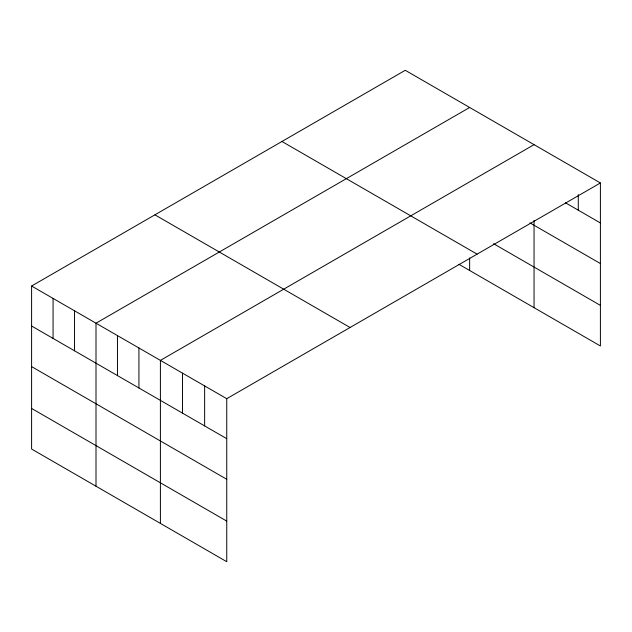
<?xml version="1.0" encoding="UTF-8"?>
<svg xmlns="http://www.w3.org/2000/svg" width="632" height="632" viewBox="0 0 632 632"><rect width="100%" height="100%" fill="white"/><g stroke="black" fill="none" stroke-linecap="round" stroke-linejoin="round"><path stroke-width="0.95" d="M31.6 286.019L226.746 398.689L226.746 561.706L31.6 449.036L31.6 286.019L405.254 70.294L600.4 182.964L600.4 345.981L458.919 264.295M469.647 107.48L96.001 323.205L96.001 486.213M534.048 144.657L160.402 360.382L160.402 523.399M226.746 398.689L600.4 182.964M565.522 202.825L600.4 222.954M529.924 222.867L600.4 263.552M493.592 243.715L600.4 305.382M281.943 141.481L477.097 254.151M154.903 214.833L350.057 327.502M31.6 326.017L226.746 438.679M31.6 366.607L226.746 479.277M31.6 408.438L226.746 521.108M578.28 194.585L578.28 210.187M534.048 220.418L534.048 307.673M469.647 257.927L469.647 270.488M204.634 385.923L204.634 425.913M182.514 373.149L182.514 413.146M138.929 347.987L138.929 387.985M117.465 335.592L117.465 375.59M74.537 310.81L74.537 350.8M53.064 298.415L53.064 338.404"/></g></svg>
